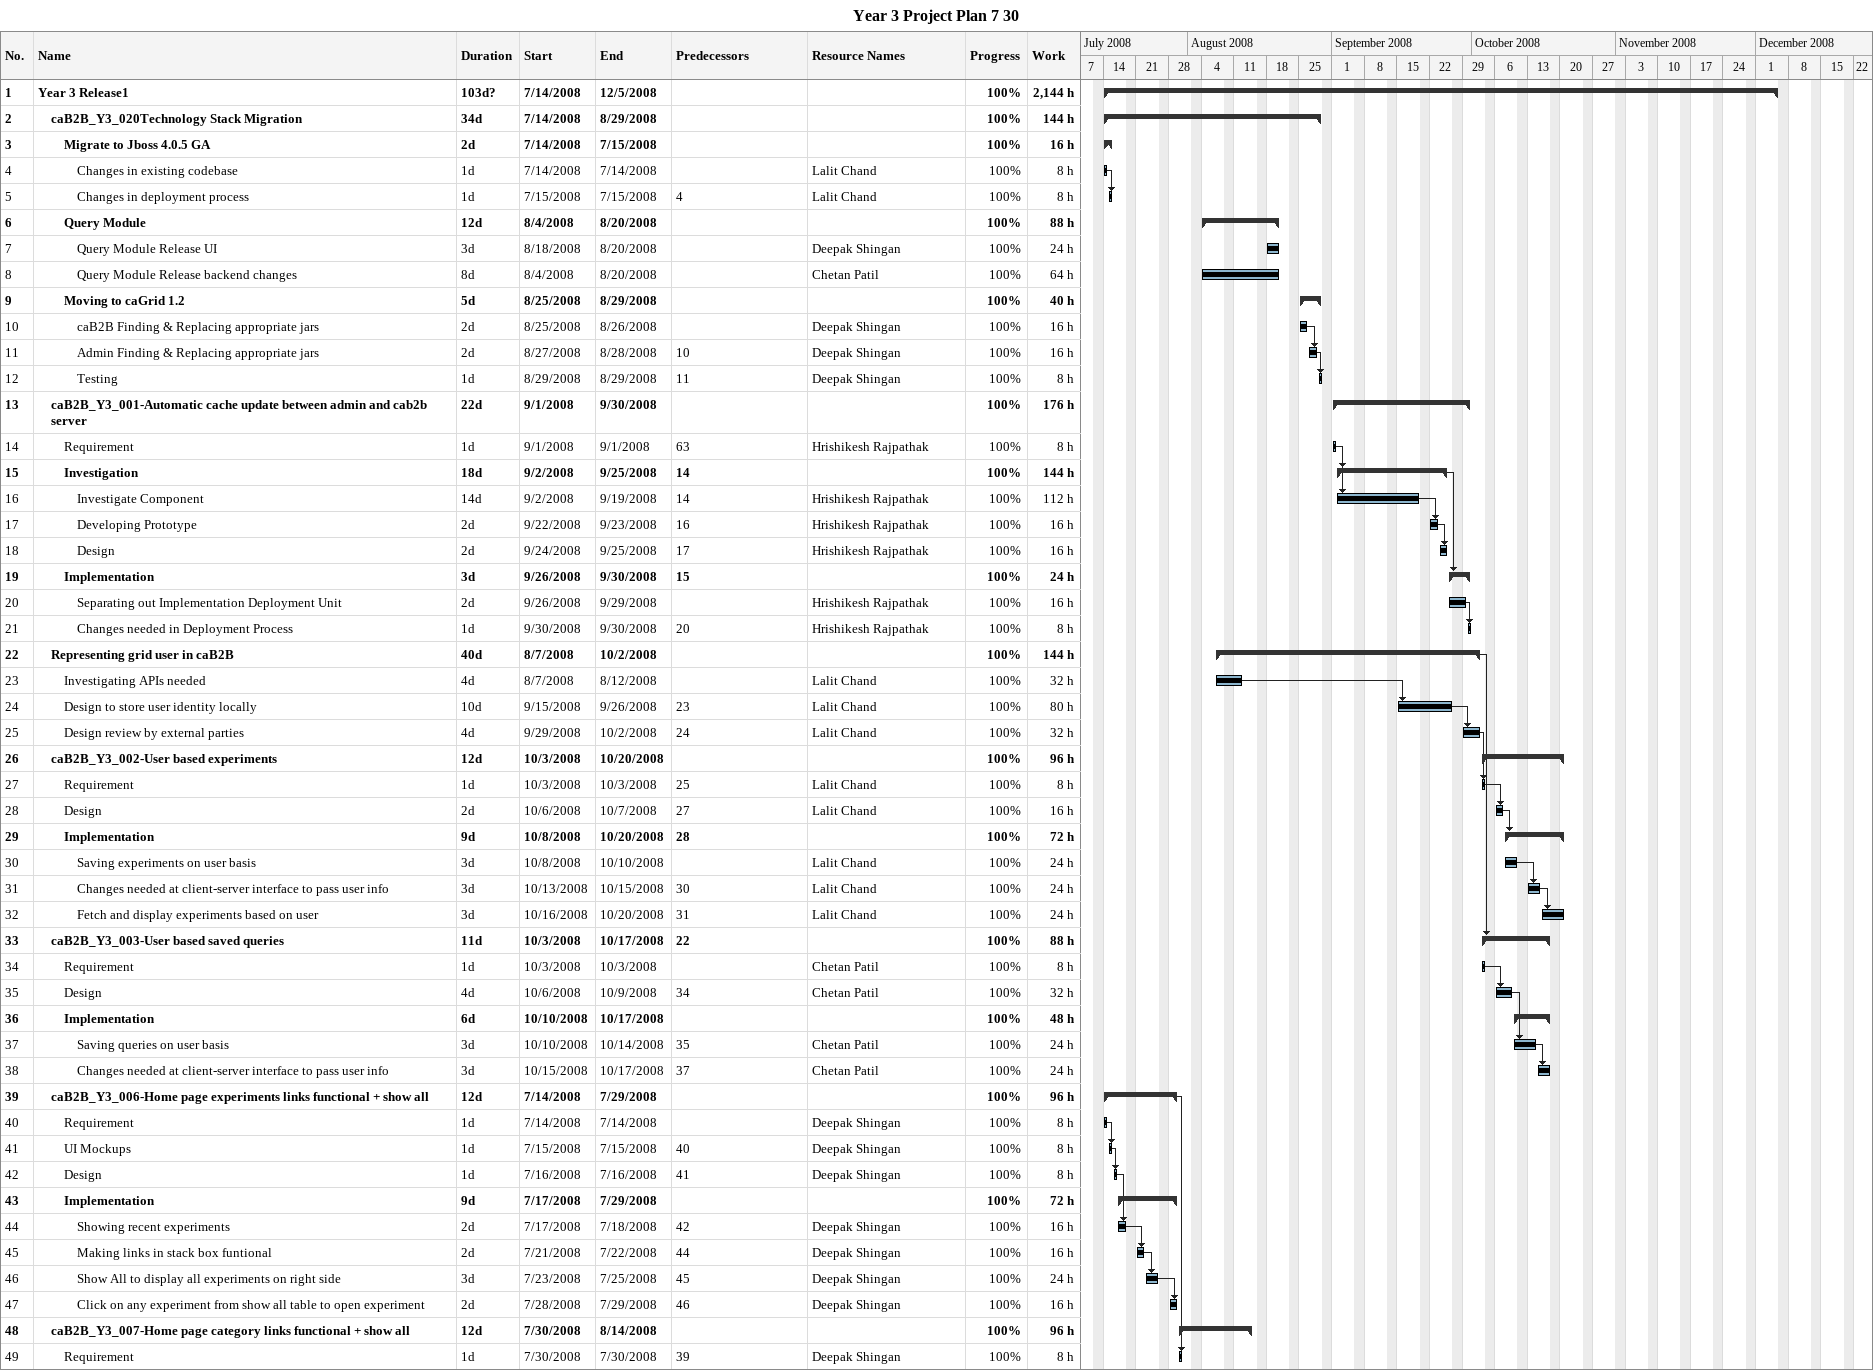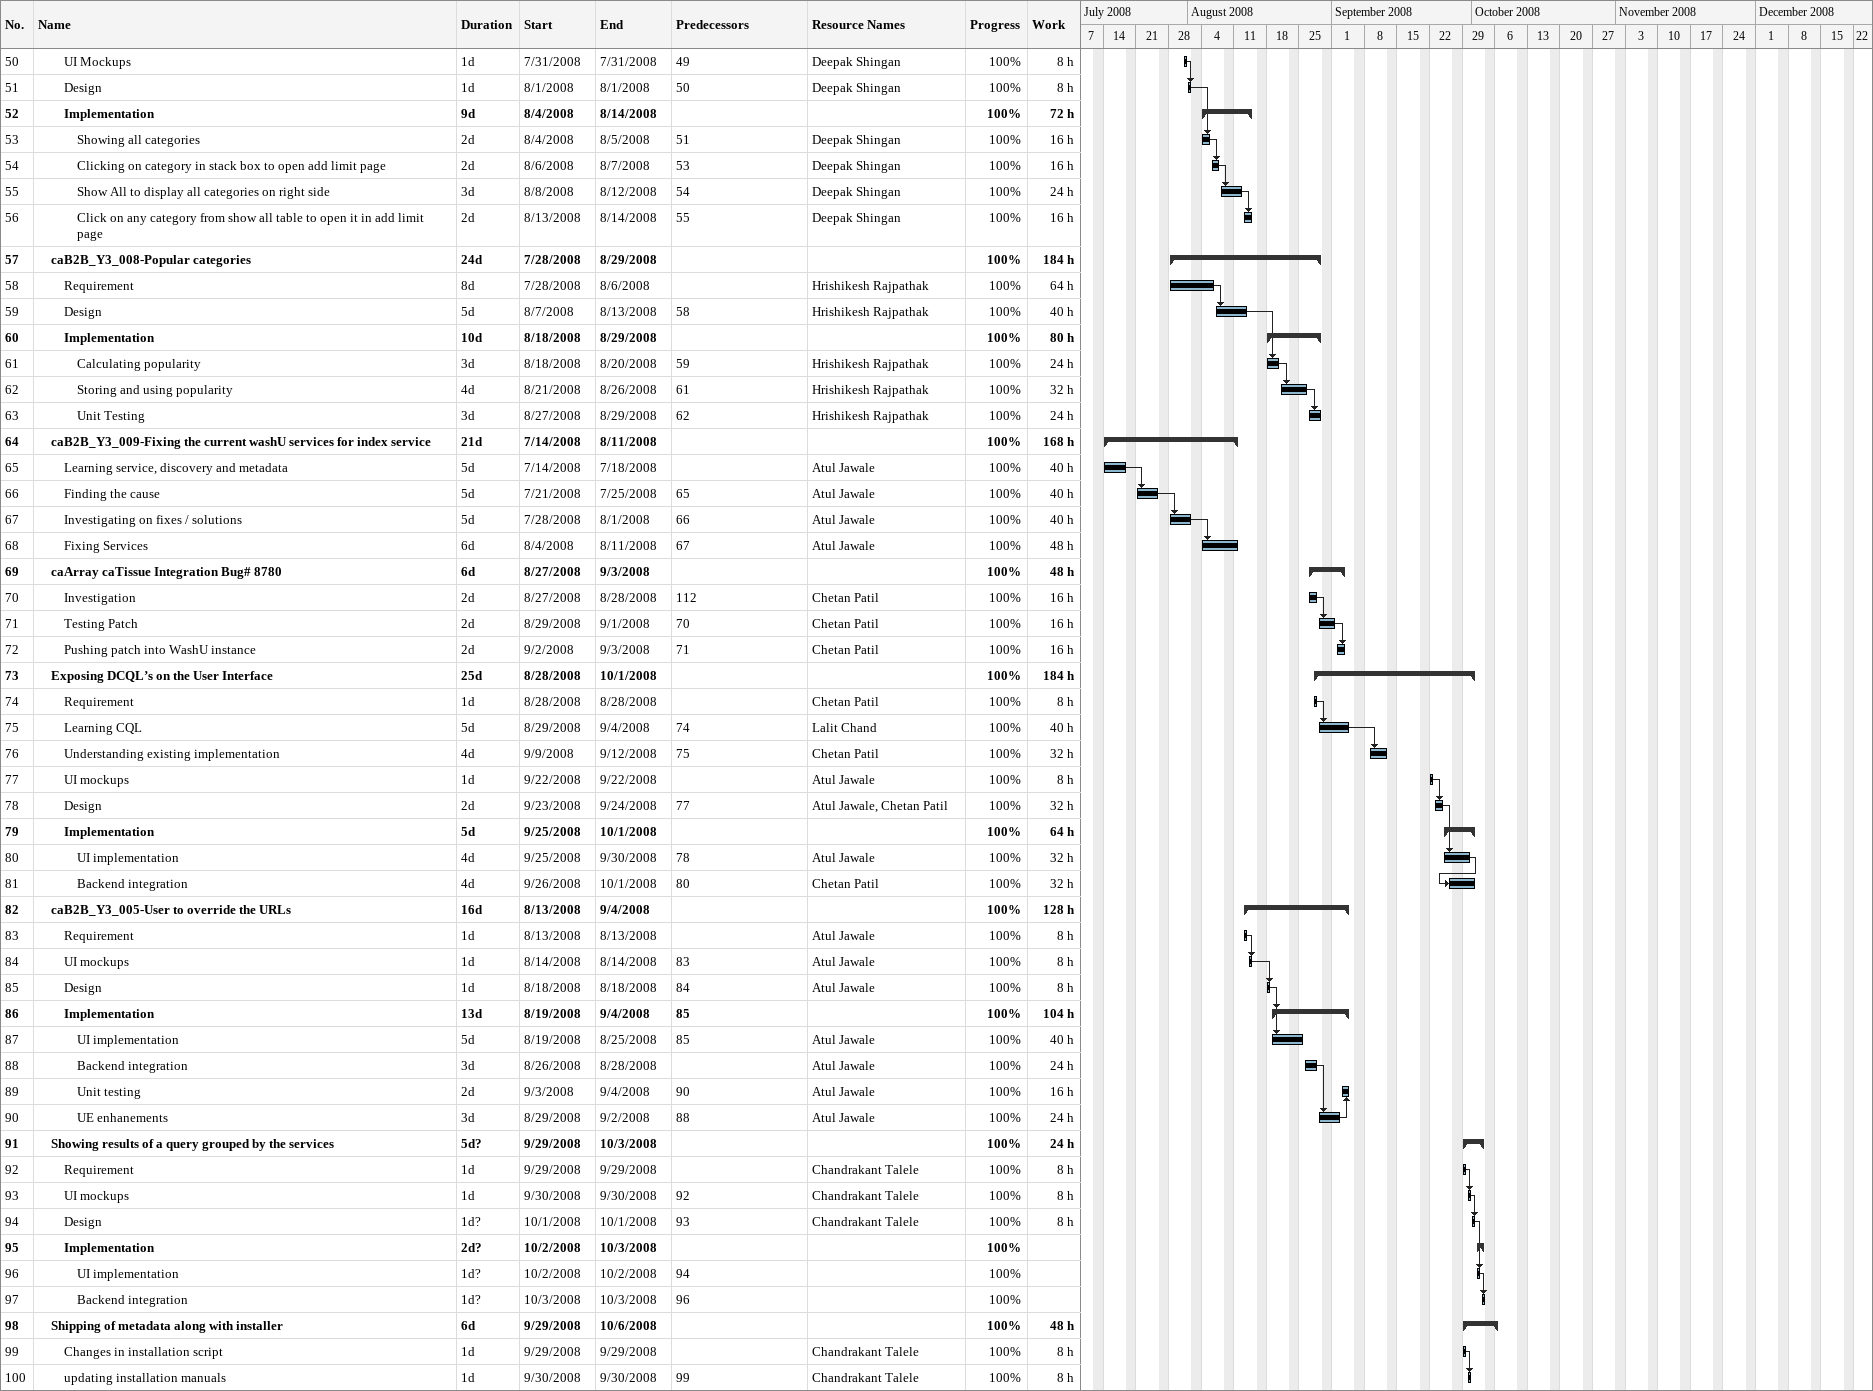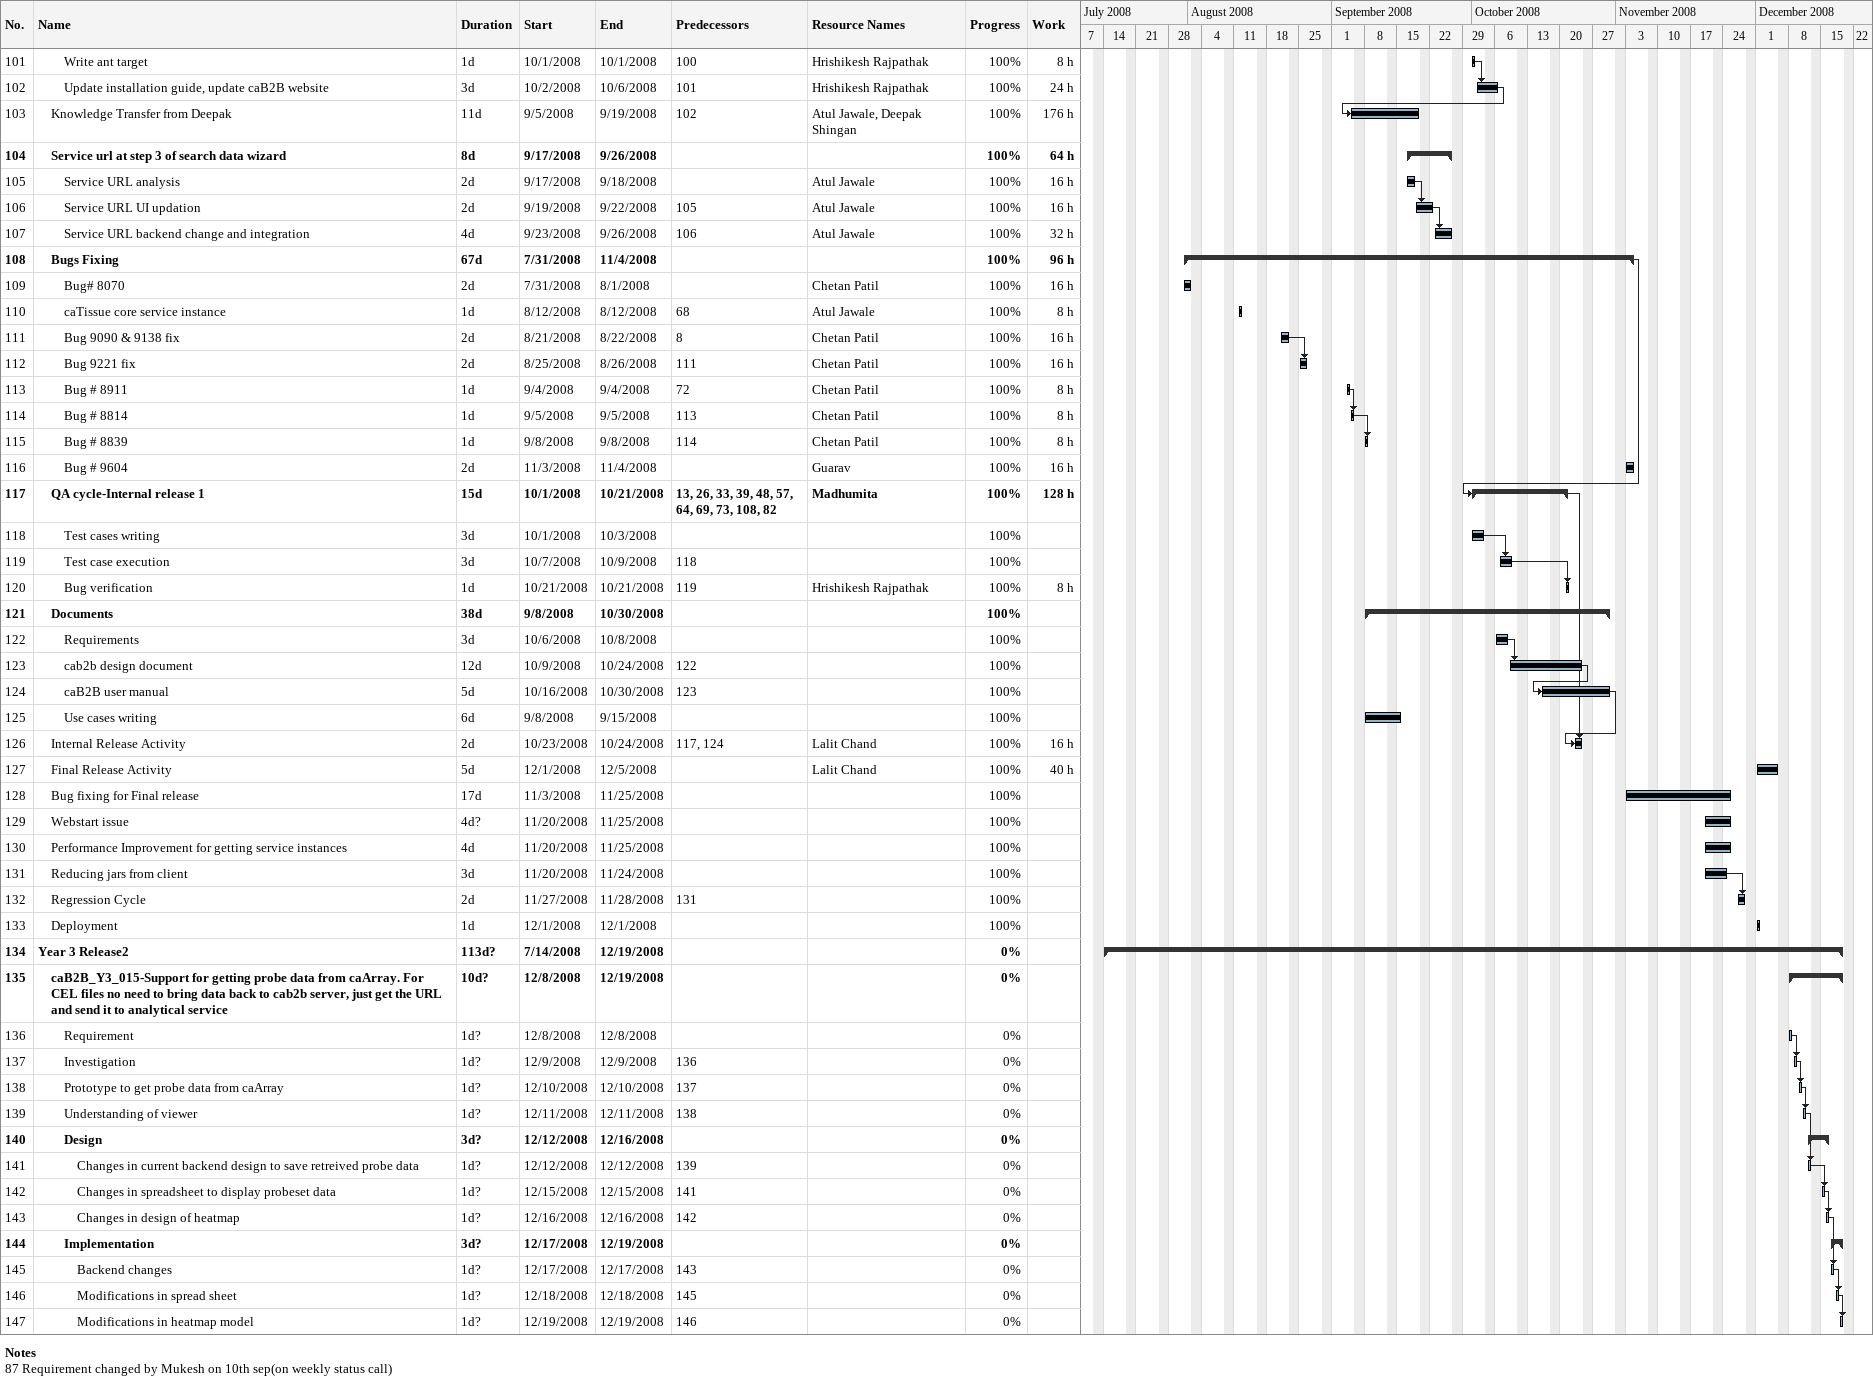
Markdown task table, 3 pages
Year 3 Project Plan 7 30

| ID | Level | Task | Duration | Start | Finish | Predecessors | Resources | % complete | Work (h) |
|---|---|---|---|---|---|---|---|---|---|
| 1 | 1 | **Year 3 Release1** | 103d? | 2008-07-14 | 2008-12-05 |  |  | 100 | 2144 |
| 2 | 2 | **caB2B_Y3_020Technology Stack Migration** | 34d | 2008-07-14 | 2008-08-29 |  |  | 100 | 144 |
| 3 | 3 | **Migrate to Jboss 4.0.5 GA** | 2d | 2008-07-14 | 2008-07-15 |  |  | 100 | 16 |
| 4 | 4 | Changes in existing codebase | 1d | 2008-07-14 | 2008-07-14 |  | Lalit Chand | 100 | 8 |
| 5 | 4 | Changes in deployment process | 1d | 2008-07-15 | 2008-07-15 | 4 | Lalit Chand | 100 | 8 |
| 6 | 3 | **Query Module** | 12d | 2008-08-04 | 2008-08-20 |  |  | 100 | 88 |
| 7 | 4 | Query Module Release UI | 3d | 2008-08-18 | 2008-08-20 |  | Deepak Shingan | 100 | 24 |
| 8 | 4 | Query Module Release backend changes | 8d | 2008-08-04 | 2008-08-20 |  | Chetan Patil | 100 | 64 |
| 9 | 3 | **Moving to caGrid 1.2** | 5d | 2008-08-25 | 2008-08-29 |  |  | 100 | 40 |
| 10 | 4 | caB2B Finding & Replacing appropriate jars | 2d | 2008-08-25 | 2008-08-26 |  | Deepak Shingan | 100 | 16 |
| 11 | 4 | Admin Finding & Replacing appropriate jars | 2d | 2008-08-27 | 2008-08-28 | 10 | Deepak Shingan | 100 | 16 |
| 12 | 4 | Testing | 1d | 2008-08-29 | 2008-08-29 | 11 | Deepak Shingan | 100 | 8 |
| 13 | 2 | **caB2B_Y3_001-Automatic cache update between admin and cab2b server** | 22d | 2008-09-01 | 2008-09-30 |  |  | 100 | 176 |
| 14 | 3 | Requirement | 1d | 2008-09-01 | 2008-09-01 | 63 | Hrishikesh Rajpathak | 100 | 8 |
| 15 | 3 | **Investigation** | 18d | 2008-09-02 | 2008-09-25 | 14 |  | 100 | 144 |
| 16 | 4 | Investigate Component | 14d | 2008-09-02 | 2008-09-19 | 14 | Hrishikesh Rajpathak | 100 | 112 |
| 17 | 4 | Developing Prototype | 2d | 2008-09-22 | 2008-09-23 | 16 | Hrishikesh Rajpathak | 100 | 16 |
| 18 | 4 | Design | 2d | 2008-09-24 | 2008-09-25 | 17 | Hrishikesh Rajpathak | 100 | 16 |
| 19 | 3 | **Implementation** | 3d | 2008-09-26 | 2008-09-30 | 15 |  | 100 | 24 |
| 20 | 4 | Separating out Implementation Deployment Unit | 2d | 2008-09-26 | 2008-09-29 |  | Hrishikesh Rajpathak | 100 | 16 |
| 21 | 4 | Changes needed in Deployment Process | 1d | 2008-09-30 | 2008-09-30 | 20 | Hrishikesh Rajpathak | 100 | 8 |
| 22 | 2 | **Representing grid user in caB2B** | 40d | 2008-08-07 | 2008-10-02 |  |  | 100 | 144 |
| 23 | 3 | Investigating APIs needed | 4d | 2008-08-07 | 2008-08-12 |  | Lalit Chand | 100 | 32 |
| 24 | 3 | Design to store user identity locally | 10d | 2008-09-15 | 2008-09-26 | 23 | Lalit Chand | 100 | 80 |
| 25 | 3 | Design review by external parties | 4d | 2008-09-29 | 2008-10-02 | 24 | Lalit Chand | 100 | 32 |
| 26 | 2 | **caB2B_Y3_002-User based experiments** | 12d | 2008-10-03 | 2008-10-20 |  |  | 100 | 96 |
| 27 | 3 | Requirement | 1d | 2008-10-03 | 2008-10-03 | 25 | Lalit Chand | 100 | 8 |
| 28 | 3 | Design | 2d | 2008-10-06 | 2008-10-07 | 27 | Lalit Chand | 100 | 16 |
| 29 | 3 | **Implementation** | 9d | 2008-10-08 | 2008-10-20 | 28 |  | 100 | 72 |
| 30 | 4 | Saving experiments on user basis | 3d | 2008-10-08 | 2008-10-10 |  | Lalit Chand | 100 | 24 |
| 31 | 4 | Changes needed at client-server interface to pass user info | 3d | 2008-10-13 | 2008-10-15 | 30 | Lalit Chand | 100 | 24 |
| 32 | 4 | Fetch and display experiments based on user | 3d | 2008-10-16 | 2008-10-20 | 31 | Lalit Chand | 100 | 24 |
| 33 | 2 | **caB2B_Y3_003-User based saved queries** | 11d | 2008-10-03 | 2008-10-17 | 22 |  | 100 | 88 |
| 34 | 3 | Requirement | 1d | 2008-10-03 | 2008-10-03 |  | Chetan Patil | 100 | 8 |
| 35 | 3 | Design | 4d | 2008-10-06 | 2008-10-09 | 34 | Chetan Patil | 100 | 32 |
| 36 | 3 | **Implementation** | 6d | 2008-10-10 | 2008-10-17 |  |  | 100 | 48 |
| 37 | 4 | Saving queries on user basis | 3d | 2008-10-10 | 2008-10-14 | 35 | Chetan Patil | 100 | 24 |
| 38 | 4 | Changes needed at client-server interface to pass user info | 3d | 2008-10-15 | 2008-10-17 | 37 | Chetan Patil | 100 | 24 |
| 39 | 2 | **caB2B_Y3_006-Home page experiments links functional + show all** | 12d | 2008-07-14 | 2008-07-29 |  |  | 100 | 96 |
| 40 | 3 | Requirement | 1d | 2008-07-14 | 2008-07-14 |  | Deepak Shingan | 100 | 8 |
| 41 | 3 | UI Mockups | 1d | 2008-07-15 | 2008-07-15 | 40 | Deepak Shingan | 100 | 8 |
| 42 | 3 | Design | 1d | 2008-07-16 | 2008-07-16 | 41 | Deepak Shingan | 100 | 8 |
| 43 | 3 | **Implementation** | 9d | 2008-07-17 | 2008-07-29 |  |  | 100 | 72 |
| 44 | 4 | Showing recent experiments | 2d | 2008-07-17 | 2008-07-18 | 42 | Deepak Shingan | 100 | 16 |
| 45 | 4 | Making links in stack box funtional | 2d | 2008-07-21 | 2008-07-22 | 44 | Deepak Shingan | 100 | 16 |
| 46 | 4 | Show All to display all experiments on right side | 3d | 2008-07-23 | 2008-07-25 | 45 | Deepak Shingan | 100 | 24 |
| 47 | 4 | Click on any experiment from show all table to open experiment | 2d | 2008-07-28 | 2008-07-29 | 46 | Deepak Shingan | 100 | 16 |
| 48 | 2 | **caB2B_Y3_007-Home page category links functional + show all** | 12d | 2008-07-30 | 2008-08-14 |  |  | 100 | 96 |
| 49 | 3 | Requirement | 1d | 2008-07-30 | 2008-07-30 | 39 | Deepak Shingan | 100 | 8 |
| 50 | 3 | UI Mockups | 1d | 2008-07-31 | 2008-07-31 | 49 | Deepak Shingan | 100 | 8 |
| 51 | 3 | Design | 1d | 2008-08-01 | 2008-08-01 | 50 | Deepak Shingan | 100 | 8 |
| 52 | 3 | **Implementation** | 9d | 2008-08-04 | 2008-08-14 |  |  | 100 | 72 |
| 53 | 4 | Showing all categories | 2d | 2008-08-04 | 2008-08-05 | 51 | Deepak Shingan | 100 | 16 |
| 54 | 4 | Clicking on category in stack box to open add limit page | 2d | 2008-08-06 | 2008-08-07 | 53 | Deepak Shingan | 100 | 16 |
| 55 | 4 | Show All to display all categories on right side | 3d | 2008-08-08 | 2008-08-12 | 54 | Deepak Shingan | 100 | 24 |
| 56 | 4 | Click on any category from show all table to open it in add limit page | 2d | 2008-08-13 | 2008-08-14 | 55 | Deepak Shingan | 100 | 16 |
| 57 | 2 | **caB2B_Y3_008-Popular categories** | 24d | 2008-07-28 | 2008-08-29 |  |  | 100 | 184 |
| 58 | 3 | Requirement | 8d | 2008-07-28 | 2008-08-06 |  | Hrishikesh Rajpathak | 100 | 64 |
| 59 | 3 | Design | 5d | 2008-08-07 | 2008-08-13 | 58 | Hrishikesh Rajpathak | 100 | 40 |
| 60 | 3 | **Implementation** | 10d | 2008-08-18 | 2008-08-29 |  |  | 100 | 80 |
| 61 | 4 | Calculating popularity | 3d | 2008-08-18 | 2008-08-20 | 59 | Hrishikesh Rajpathak | 100 | 24 |
| 62 | 4 | Storing and using popularity | 4d | 2008-08-21 | 2008-08-26 | 61 | Hrishikesh Rajpathak | 100 | 32 |
| 63 | 4 | Unit Testing | 3d | 2008-08-27 | 2008-08-29 | 62 | Hrishikesh Rajpathak | 100 | 24 |
| 64 | 2 | **caB2B_Y3_009-Fixing the current washU services for index service** | 21d | 2008-07-14 | 2008-08-11 |  |  | 100 | 168 |
| 65 | 3 | Learning service, discovery and metadata | 5d | 2008-07-14 | 2008-07-18 |  | Atul Jawale | 100 | 40 |
| 66 | 3 | Finding the cause | 5d | 2008-07-21 | 2008-07-25 | 65 | Atul Jawale | 100 | 40 |
| 67 | 3 | Investigating on fixes / solutions | 5d | 2008-07-28 | 2008-08-01 | 66 | Atul Jawale | 100 | 40 |
| 68 | 3 | Fixing Services | 6d | 2008-08-04 | 2008-08-11 | 67 | Atul Jawale | 100 | 48 |
| 69 | 2 | **caArray caTissue Integration Bug# 8780** | 6d | 2008-08-27 | 2008-09-03 |  |  | 100 | 48 |
| 70 | 3 | Investigation | 2d | 2008-08-27 | 2008-08-28 | 112 | Chetan Patil | 100 | 16 |
| 71 | 3 | Testing Patch | 2d | 2008-08-29 | 2008-09-01 | 70 | Chetan Patil | 100 | 16 |
| 72 | 3 | Pushing patch into WashU instance | 2d | 2008-09-02 | 2008-09-03 | 71 | Chetan Patil | 100 | 16 |
| 73 | 2 | **Exposing DCQL’s on the User Interface** | 25d | 2008-08-28 | 2008-10-01 |  |  | 100 | 184 |
| 74 | 3 | Requirement | 1d | 2008-08-28 | 2008-08-28 |  | Chetan Patil | 100 | 8 |
| 75 | 3 | Learning CQL | 5d | 2008-08-29 | 2008-09-04 | 74 | Lalit Chand | 100 | 40 |
| 76 | 3 | Understanding existing implementation | 4d | 2008-09-09 | 2008-09-12 | 75 | Chetan Patil | 100 | 32 |
| 77 | 3 | UI mockups | 1d | 2008-09-22 | 2008-09-22 |  | Atul Jawale | 100 | 8 |
| 78 | 3 | Design | 2d | 2008-09-23 | 2008-09-24 | 77 | Atul Jawale, Chetan Patil | 100 | 32 |
| 79 | 3 | **Implementation** | 5d | 2008-09-25 | 2008-10-01 |  |  | 100 | 64 |
| 80 | 4 | UI implementation | 4d | 2008-09-25 | 2008-09-30 | 78 | Atul Jawale | 100 | 32 |
| 81 | 4 | Backend integration | 4d | 2008-09-26 | 2008-10-01 | 80 | Chetan Patil | 100 | 32 |
| 82 | 2 | **caB2B_Y3_005-User to override the URLs** | 16d | 2008-08-13 | 2008-09-04 |  |  | 100 | 128 |
| 83 | 3 | Requirement | 1d | 2008-08-13 | 2008-08-13 |  | Atul Jawale | 100 | 8 |
| 84 | 3 | UI mockups | 1d | 2008-08-14 | 2008-08-14 | 83 | Atul Jawale | 100 | 8 |
| 85 | 3 | Design | 1d | 2008-08-18 | 2008-08-18 | 84 | Atul Jawale | 100 | 8 |
| 86 | 3 | **Implementation** | 13d | 2008-08-19 | 2008-09-04 | 85 |  | 100 | 104 |
| 87 | 4 | UI implementation | 5d | 2008-08-19 | 2008-08-25 | 85 | Atul Jawale | 100 | 40 |
| 88 | 4 | Backend integration | 3d | 2008-08-26 | 2008-08-28 |  | Atul Jawale | 100 | 24 |
| 89 | 4 | Unit testing | 2d | 2008-09-03 | 2008-09-04 | 90 | Atul Jawale | 100 | 16 |
| 90 | 4 | UE enhanements | 3d | 2008-08-29 | 2008-09-02 | 88 | Atul Jawale | 100 | 24 |
| 91 | 2 | **Showing results of a query grouped by the services** | 5d? | 2008-09-29 | 2008-10-03 |  |  | 100 | 24 |
| 92 | 3 | Requirement | 1d | 2008-09-29 | 2008-09-29 |  | Chandrakant Talele | 100 | 8 |
| 93 | 3 | UI mockups | 1d | 2008-09-30 | 2008-09-30 | 92 | Chandrakant Talele | 100 | 8 |
| 94 | 3 | Design | 1d? | 2008-10-01 | 2008-10-01 | 93 | Chandrakant Talele | 100 | 8 |
| 95 | 3 | **Implementation** | 2d? | 2008-10-02 | 2008-10-03 |  |  | 100 |  |
| 96 | 4 | UI implementation | 1d? | 2008-10-02 | 2008-10-02 | 94 |  | 100 |  |
| 97 | 4 | Backend integration | 1d? | 2008-10-03 | 2008-10-03 | 96 |  | 100 |  |
| 98 | 2 | **Shipping of metadata along with installer** | 6d | 2008-09-29 | 2008-10-06 |  |  | 100 | 48 |
| 99 | 3 | Changes in installation script | 1d | 2008-09-29 | 2008-09-29 |  | Chandrakant Talele | 100 | 8 |
| 100 | 3 | updating installation manuals | 1d | 2008-09-30 | 2008-09-30 | 99 | Chandrakant Talele | 100 | 8 |
| 101 | 3 | Write ant target | 1d | 2008-10-01 | 2008-10-01 | 100 | Hrishikesh Rajpathak | 100 | 8 |
| 102 | 3 | Update installation guide, update caB2B website | 3d | 2008-10-02 | 2008-10-06 | 101 | Hrishikesh Rajpathak | 100 | 24 |
| 103 | 2 | Knowledge Transfer from Deepak | 11d | 2008-09-05 | 2008-09-19 | 102 | Atul Jawale, Deepak Shingan | 100 | 176 |
| 104 | 2 | **Service url at step 3 of search data wizard** | 8d | 2008-09-17 | 2008-09-26 |  |  | 100 | 64 |
| 105 | 3 | Service URL analysis | 2d | 2008-09-17 | 2008-09-18 |  | Atul Jawale | 100 | 16 |
| 106 | 3 | Service URL UI updation | 2d | 2008-09-19 | 2008-09-22 | 105 | Atul Jawale | 100 | 16 |
| 107 | 3 | Service URL backend change and integration | 4d | 2008-09-23 | 2008-09-26 | 106 | Atul Jawale | 100 | 32 |
| 108 | 2 | **Bugs Fixing** | 67d | 2008-07-31 | 2008-11-04 |  |  | 100 | 96 |
| 109 | 3 | Bug# 8070 | 2d | 2008-07-31 | 2008-08-01 |  | Chetan Patil | 100 | 16 |
| 110 | 3 | caTissue core service instance | 1d | 2008-08-12 | 2008-08-12 | 68 | Atul Jawale | 100 | 8 |
| 111 | 3 | Bug 9090 & 9138 fix | 2d | 2008-08-21 | 2008-08-22 | 8 | Chetan Patil | 100 | 16 |
| 112 | 3 | Bug 9221 fix | 2d | 2008-08-25 | 2008-08-26 | 111 | Chetan Patil | 100 | 16 |
| 113 | 3 | Bug # 8911 | 1d | 2008-09-04 | 2008-09-04 | 72 | Chetan Patil | 100 | 8 |
| 114 | 3 | Bug # 8814 | 1d | 2008-09-05 | 2008-09-05 | 113 | Chetan Patil | 100 | 8 |
| 115 | 3 | Bug # 8839 | 1d | 2008-09-08 | 2008-09-08 | 114 | Chetan Patil | 100 | 8 |
| 116 | 3 | Bug # 9604 | 2d | 2008-11-03 | 2008-11-04 |  | Guarav | 100 | 16 |
| 117 | 2 | **QA cycle-Internal release 1** | 15d | 2008-10-01 | 2008-10-21 | 13, 26, 33, 39, 48, 57, 64, 69, 73, 108, 82 | Madhumita | 100 | 128 |
| 118 | 3 | Test cases writing | 3d | 2008-10-01 | 2008-10-03 |  |  | 100 |  |
| 119 | 3 | Test case execution | 3d | 2008-10-07 | 2008-10-09 | 118 |  | 100 |  |
| 120 | 3 | Bug verification | 1d | 2008-10-21 | 2008-10-21 | 119 | Hrishikesh Rajpathak | 100 | 8 |
| 121 | 2 | **Documents** | 38d | 2008-09-08 | 2008-10-30 |  |  | 100 |  |
| 122 | 3 | Requirements | 3d | 2008-10-06 | 2008-10-08 |  |  | 100 |  |
| 123 | 3 | cab2b design document | 12d | 2008-10-09 | 2008-10-24 | 122 |  | 100 |  |
| 124 | 3 | caB2B user manual | 5d | 2008-10-16 | 2008-10-30 | 123 |  | 100 |  |
| 125 | 3 | Use cases writing | 6d | 2008-09-08 | 2008-09-15 |  |  | 100 |  |
| 126 | 2 | Internal Release Activity | 2d | 2008-10-23 | 2008-10-24 | 117, 124 | Lalit Chand | 100 | 16 |
| 127 | 2 | Final Release Activity | 5d | 2008-12-01 | 2008-12-05 |  | Lalit Chand | 100 | 40 |
| 128 | 2 | Bug fixing for Final release | 17d | 2008-11-03 | 2008-11-25 |  |  | 100 |  |
| 129 | 2 | Webstart issue | 4d? | 2008-11-20 | 2008-11-25 |  |  | 100 |  |
| 130 | 2 | Performance Improvement for getting service instances | 4d | 2008-11-20 | 2008-11-25 |  |  | 100 |  |
| 131 | 2 | Reducing jars from client | 3d | 2008-11-20 | 2008-11-24 |  |  | 100 |  |
| 132 | 2 | Regression Cycle | 2d | 2008-11-27 | 2008-11-28 | 131 |  | 100 |  |
| 133 | 2 | Deployment | 1d | 2008-12-01 | 2008-12-01 |  |  | 100 |  |
| 134 | 1 | **Year 3 Release2** | 113d? | 2008-07-14 | 2008-12-19 |  |  | 0 |  |
| 135 | 2 | **caB2B_Y3_015-Support for getting probe data from caArray. For CEL files no need to bring data back to cab2b server, just get the URL and send it to analytical service** | 10d? | 2008-12-08 | 2008-12-19 |  |  | 0 |  |
| 136 | 3 | Requirement | 1d? | 2008-12-08 | 2008-12-08 |  |  | 0 |  |
| 137 | 3 | Investigation | 1d? | 2008-12-09 | 2008-12-09 | 136 |  | 0 |  |
| 138 | 3 | Prototype to get probe data from caArray | 1d? | 2008-12-10 | 2008-12-10 | 137 |  | 0 |  |
| 139 | 3 | Understanding of viewer | 1d? | 2008-12-11 | 2008-12-11 | 138 |  | 0 |  |
| 140 | 3 | **Design** | 3d? | 2008-12-12 | 2008-12-16 |  |  | 0 |  |
| 141 | 4 | Changes in current backend design to save retreived probe data | 1d? | 2008-12-12 | 2008-12-12 | 139 |  | 0 |  |
| 142 | 4 | Changes in spreadsheet to display probeset data | 1d? | 2008-12-15 | 2008-12-15 | 141 |  | 0 |  |
| 143 | 4 | Changes in design of heatmap | 1d? | 2008-12-16 | 2008-12-16 | 142 |  | 0 |  |
| 144 | 3 | **Implementation** | 3d? | 2008-12-17 | 2008-12-19 |  |  | 0 |  |
| 145 | 4 | Backend changes | 1d? | 2008-12-17 | 2008-12-17 | 143 |  | 0 |  |
| 146 | 4 | Modifications in spread sheet | 1d? | 2008-12-18 | 2008-12-18 | 145 |  | 0 |  |
| 147 | 4 | Modifications in heatmap model | 1d? | 2008-12-19 | 2008-12-19 | 146 |  | 0 |  |

Notes
- 87: Requirement changed by Mukesh on 10th sep(on weekly status call)
